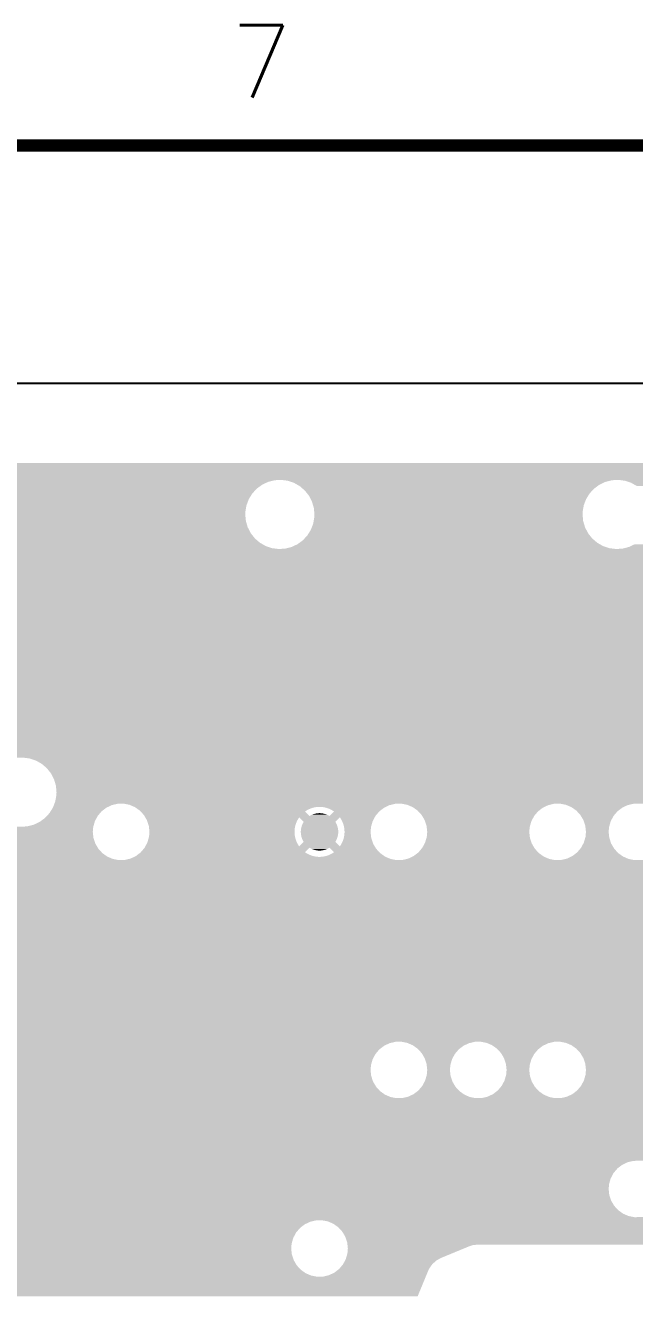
# Model space of a CAD drawing. Extents: x 295 to 953, y 10 to 290.
# Drawn here: x 799 to 824.4, y 237.3 to 290 of the extents above; entities that cross this region are included whole.
import ezdxf
from ezdxf.enums import TextEntityAlignment as Align

# ---------------------------------------------------------------- set-up
doc = ezdxf.new("R2010")
doc.units = 0
doc.header["$LTSCALE"] = 5
doc.header["$MEASUREMENT"] = 0
doc.layers.get('0').update_dxf_attribs({"linetype": 'CONTINUOUS', "lineweight": 25})
for name, color, linetype in [('PWR1', 7, 'CONTINUOUS'), ('문자', 4, 'CONTINUOUS'), ('테두리', 3, 'CONTINUOUS')]:
    doc.layers.add(name, color=color, linetype=linetype)
doc.styles.get("Standard").update_dxf_attribs({"font": 'simplex.shx'})

# ---------------------------------------------------------------- blocks, each defined once
blk = doc.blocks.new('C')
at = {"layer": '테두리', "const_width": 0.5}
blk.add_lwpolyline([(15, 285), (15, 15), (405, 15), (405, 285), (15, 285)], dxfattribs=at)
at = {"layer": '문자'}
blk.add_text('7', height=3, dxfattribs=at).set_placement((331.875, 288.5), align=Align.MIDDLE)

msp = doc.modelspace()

# ---------------------------------------------------------------- linework, layer by layer
at = {"layer": 'PWR1'}
msp.add_line((843.878, 275.097), (529.277, 275.097), dxfattribs=at)
for points in [[(744.984, 271.794), (744.984, 271.795), (840.061, 271.794), (840.06, 271.795)], [(745.216, 271.664), (744.984, 271.794), (839.457, 271.664), (840.06, 271.794)], [(744.984, 271.794), (744.984, 271.794), (840.06, 271.794), (840.061, 271.794)], [(745.237, 271.652), (745.216, 271.664), (839.419, 271.652), (839.457, 271.664)], [(745.434, 271.482), (745.237, 271.652), (838.868, 271.482), (839.419, 271.652)], [(745.446, 271.472), (745.434, 271.482), (838.843, 271.472), (838.868, 271.482)], [(745.617, 271.257), (745.446, 271.472), (838.309, 271.257), (838.843, 271.472)], [(745.62, 271.251), (745.617, 271.257), (838.296, 271.251), (838.309, 271.257)], [(745.705, 271.087), (745.62, 271.251), (837.972, 271.087), (838.296, 271.251)], [(795.763, 271.071), (795.644, 271.087), (809.403, 271.071), (809.678, 271.087)], [(795.917, 271.05), (795.763, 271.071), (809.322, 271.05), (809.403, 271.071)], [(796.058, 271.003), (795.917, 271.05), (809.136, 271.003), (809.322, 271.05)], [(796.178, 270.962), (796.058, 271.003), (809.05, 270.962), (809.136, 271.003)], [(796.314, 270.885), (796.178, 270.962), (808.887, 270.885), (809.05, 270.962)], [(796.418, 270.826), (796.314, 270.885), (808.806, 270.826), (808.887, 270.885)], [(809.797, 271.071), (809.678, 271.087), (823.436, 271.071), (823.711, 271.087)], [(809.951, 271.05), (809.797, 271.071), (823.355, 271.05), (823.436, 271.071)], [(810.091, 271.003), (809.951, 271.05), (823.169, 271.003), (823.355, 271.05)], [(810.212, 270.962), (810.091, 271.003), (823.083, 270.962), (823.169, 271.003)], [(810.347, 270.885), (810.212, 270.962), (822.92, 270.885), (823.083, 270.962)], [(810.451, 270.826), (810.347, 270.885), (822.84, 270.826), (822.92, 270.885)], [(823.984, 271.05), (823.711, 271.087), (837.9, 271.05), (837.972, 271.087)], [(824.215, 270.972), (823.984, 271.05), (837.746, 270.972), (837.9, 271.05)], [(824.245, 270.962), (824.215, 270.972), (837.73, 270.962), (837.746, 270.972)], [(824.485, 270.826), (824.245, 270.962), (837.51, 270.826), (837.73, 270.962)], [(796.539, 270.722), (796.418, 270.826), (808.664, 270.722), (808.806, 270.826)], [(796.627, 270.647), (796.539, 270.722), (808.595, 270.647), (808.664, 270.722)], [(796.728, 270.52), (796.627, 270.647), (808.477, 270.52), (808.595, 270.647)], [(796.798, 270.431), (796.728, 270.52), (808.422, 270.431), (808.477, 270.52)], [(796.874, 270.286), (796.798, 270.431), (808.332, 270.286), (808.422, 270.431)], [(810.572, 270.722), (810.451, 270.826), (822.698, 270.722), (822.84, 270.826)], [(810.66, 270.647), (810.572, 270.722), (822.628, 270.647), (822.698, 270.722)], [(810.761, 270.52), (810.66, 270.647), (822.511, 270.52), (822.628, 270.647)], [(810.832, 270.431), (810.761, 270.52), (822.456, 270.431), (822.511, 270.52)], [(810.907, 270.286), (810.832, 270.431), (822.366, 270.286), (822.456, 270.431)], [(796.925, 270.187), (796.874, 270.286), (808.295, 270.187), (808.332, 270.286)], [(796.972, 270.028), (796.925, 270.187), (808.235, 270.028), (808.295, 270.187)], [(797.003, 269.923), (796.972, 270.028), (808.216, 269.923), (808.235, 270.028)], [(797.019, 269.757), (797.003, 269.923), (808.188, 269.757), (808.216, 269.923)], [(810.958, 270.187), (810.907, 270.286), (822.328, 270.187), (822.366, 270.286)], [(811.005, 270.028), (810.958, 270.187), (822.268, 270.028), (822.328, 270.187)], [(811.037, 269.923), (811.005, 270.028), (822.25, 269.923), (822.268, 270.028)], [(811.053, 269.757), (811.037, 269.923), (822.221, 269.757), (822.25, 269.923)], [(796.918, 269.11), (796.978, 269.268), (808.288, 269.11), (808.241, 269.268)], [(796.978, 269.268), (796.997, 269.374), (808.241, 269.268), (808.21, 269.374)], [(796.997, 269.374), (797.025, 269.54), (808.21, 269.374), (808.194, 269.54)], [(797.029, 269.648), (797.019, 269.757), (808.184, 269.648), (808.188, 269.757)], [(797.025, 269.54), (797.029, 269.648), (808.194, 269.54), (808.184, 269.648)], [(810.952, 269.11), (811.012, 269.268), (822.322, 269.11), (822.275, 269.268)], [(811.012, 269.268), (811.03, 269.374), (822.275, 269.268), (822.243, 269.374)], [(811.03, 269.374), (811.059, 269.54), (822.243, 269.374), (822.228, 269.54)], [(811.063, 269.648), (811.053, 269.757), (822.217, 269.648), (822.221, 269.757)], [(811.059, 269.54), (811.063, 269.648), (822.228, 269.54), (822.217, 269.648)], [(796.618, 268.65), (796.736, 268.777), (808.586, 268.65), (808.485, 268.777)], [(796.736, 268.777), (796.791, 268.865), (808.485, 268.777), (808.415, 268.865)], [(796.791, 268.865), (796.881, 269.011), (808.415, 268.865), (808.34, 269.011)], [(796.881, 269.011), (796.918, 269.11), (808.34, 269.011), (808.288, 269.11)], [(810.652, 268.65), (810.769, 268.777), (822.62, 268.65), (822.519, 268.777)], [(810.769, 268.777), (810.824, 268.865), (822.519, 268.777), (822.449, 268.865)], [(810.824, 268.865), (810.914, 269.011), (822.449, 268.865), (822.373, 269.011)], [(810.914, 269.011), (810.952, 269.11), (822.373, 269.011), (822.322, 269.11)], [(638.385, 268.185), (638.394, 268.21), (834.984, 268.185), (834.998, 268.21)], [(795.536, 268.21), (795.811, 268.226), (809.569, 268.21), (809.45, 268.226)], [(795.811, 268.226), (795.892, 268.246), (809.45, 268.226), (809.296, 268.246)], [(795.892, 268.246), (796.077, 268.294), (809.296, 268.246), (809.155, 268.294)], [(796.077, 268.294), (796.163, 268.334), (809.155, 268.294), (809.035, 268.334)], [(796.163, 268.334), (796.327, 268.411), (809.035, 268.334), (808.899, 268.411)], [(796.327, 268.411), (796.407, 268.47), (808.899, 268.411), (808.795, 268.47)], [(796.407, 268.47), (796.549, 268.574), (808.795, 268.47), (808.674, 268.574)], [(796.549, 268.574), (796.618, 268.65), (808.674, 268.574), (808.586, 268.65)], [(809.569, 268.21), (809.844, 268.226), (823.603, 268.21), (823.483, 268.226)], [(809.844, 268.226), (809.925, 268.246), (823.483, 268.226), (823.33, 268.246)], [(809.925, 268.246), (810.111, 268.294), (823.33, 268.246), (823.189, 268.294)], [(810.111, 268.294), (810.197, 268.334), (823.189, 268.294), (823.068, 268.334)], [(810.197, 268.334), (810.36, 268.411), (823.068, 268.334), (822.933, 268.411)], [(810.36, 268.411), (810.44, 268.47), (822.933, 268.411), (822.829, 268.47)], [(810.44, 268.47), (810.582, 268.574), (822.829, 268.47), (822.708, 268.574)], [(810.582, 268.574), (810.652, 268.65), (822.708, 268.574), (822.62, 268.65)], [(823.603, 268.21), (823.878, 268.226), (834.998, 268.21), (835.006, 268.226)], [(823.878, 268.226), (824.144, 268.294), (835.006, 268.226), (835.044, 268.294)], [(824.144, 268.294), (824.394, 268.411), (835.044, 268.294), (835.108, 268.411)], [(637.831, 267.586), (638.053, 267.749), (834.687, 267.586), (834.759, 267.749)], [(638.053, 267.749), (638.179, 267.885), (834.759, 267.749), (834.82, 267.885)], [(638.179, 267.885), (638.24, 267.951), (834.82, 267.885), (834.856, 267.951)], [(638.24, 267.951), (638.385, 268.185), (834.856, 267.951), (834.984, 268.185)], [(598.295, 267.321), (598.295, 267.384), (834.57, 267.321), (834.598, 267.384)], [(598.295, 266.738), (598.295, 267.321), (834.37, 266.738), (834.57, 267.321)], [(637.04, 267.384), (637.315, 267.4), (834.598, 267.384), (834.605, 267.4)], [(637.315, 267.4), (637.581, 267.468), (834.605, 267.4), (834.635, 267.468)], [(637.581, 267.468), (637.831, 267.586), (834.635, 267.468), (834.687, 267.586)], [(598.295, 266.695), (598.295, 266.738), (834.36, 266.695), (834.37, 266.738)], [(757.965, 266.647), (757.721, 266.695), (834.348, 266.647), (834.36, 266.695)], [(758.194, 266.549), (757.965, 266.647), (834.323, 266.549), (834.348, 266.647)], [(758.397, 266.404), (758.194, 266.549), (834.287, 266.404), (834.323, 266.549)], [(758.566, 266.22), (758.397, 266.404), (834.241, 266.22), (834.287, 266.404)], [(758.613, 266.14), (758.566, 266.22), (834.221, 266.14), (834.241, 266.22)], [(758.691, 266.005), (758.613, 266.14), (834.199, 266.005), (834.221, 266.14)], [(758.769, 265.769), (758.691, 266.005), (834.161, 265.769), (834.199, 266.005)], [(758.795, 265.531), (758.769, 265.769), (834.123, 265.531), (834.161, 265.769)], [(758.622, 264.916), (758.708, 265.075), (834.078, 264.916), (834.09, 265.075)], [(758.708, 265.075), (758.777, 265.314), (834.09, 265.075), (834.107, 265.314)], [(758.777, 265.314), (758.796, 265.521), (834.107, 265.314), (834.122, 265.521)], [(758.796, 265.521), (758.795, 265.531), (834.122, 265.521), (834.123, 265.531)], [(758.005, 264.408), (758.23, 264.514), (834.087, 264.408), (834.082, 264.514)], [(758.23, 264.514), (758.428, 264.666), (834.082, 264.514), (834.076, 264.666)], [(758.428, 264.666), (758.453, 264.695), (834.076, 264.666), (834.075, 264.695)], [(758.453, 264.695), (758.59, 264.855), (834.075, 264.695), (834.077, 264.855)], [(758.59, 264.855), (758.622, 264.916), (834.077, 264.855), (834.078, 264.916)], [(598.295, 264.079), (598.295, 264.347), (834.101, 264.079), (834.09, 264.347)], [(598.295, 263.468), (598.295, 264.079), (834.18, 263.468), (834.101, 264.079)], [(757.513, 264.347), (757.762, 264.351), (834.09, 264.347), (834.089, 264.351)], [(757.762, 264.351), (758.005, 264.408), (834.089, 264.351), (834.087, 264.408)], [(598.295, 263.393), (598.295, 263.468), (834.196, 263.393), (834.18, 263.468)], [(691.925, 263.345), (691.681, 263.393), (834.207, 263.345), (834.196, 263.393)], [(692.154, 263.247), (691.925, 263.345), (834.228, 263.247), (834.207, 263.345)], [(692.357, 263.102), (692.154, 263.247), (834.259, 263.102), (834.228, 263.247)], [(692.526, 262.918), (692.357, 263.102), (834.299, 262.918), (834.259, 263.102)], [(692.557, 262.865), (692.526, 262.918), (834.311, 262.865), (834.299, 262.918)], [(692.651, 262.703), (692.557, 262.865), (834.361, 262.703), (834.311, 262.865)], [(692.696, 262.568), (692.651, 262.703), (834.403, 262.568), (834.361, 262.703)], [(794.287, 262.519), (794.043, 262.568), (834.418, 262.519), (834.403, 262.568)], [(794.516, 262.421), (794.287, 262.519), (834.448, 262.421), (834.418, 262.519)], [(794.719, 262.277), (794.516, 262.421), (834.493, 262.277), (834.448, 262.421)], [(794.72, 262.276), (794.719, 262.277), (834.493, 262.276), (834.493, 262.277)], [(794.888, 262.093), (794.72, 262.276), (834.567, 262.093), (834.493, 262.276)], [(795.013, 261.878), (794.888, 262.093), (834.655, 261.878), (834.567, 262.093)], [(795.07, 261.704), (795.013, 261.878), (834.725, 261.704), (834.655, 261.878)], [(795.091, 261.641), (795.07, 261.704), (834.757, 261.641), (834.725, 261.704)], [(795.118, 261.393), (795.091, 261.641), (834.884, 261.393), (834.757, 261.641)], [(795.099, 261.186), (795.118, 261.393), (834.989, 261.186), (834.884, 261.393)], [(794.912, 260.728), (795.03, 260.947), (835.271, 260.728), (835.134, 260.947)], [(795.03, 260.947), (795.09, 261.155), (835.134, 260.947), (835.005, 261.155)], [(795.09, 261.155), (795.099, 261.186), (835.005, 261.155), (834.989, 261.186)], [(794.327, 260.28), (794.552, 260.387), (835.594, 260.28), (835.514, 260.387)], [(794.552, 260.387), (794.75, 260.538), (835.514, 260.387), (835.401, 260.538)], [(794.75, 260.538), (794.83, 260.631), (835.401, 260.538), (835.331, 260.631)], [(794.83, 260.631), (794.912, 260.728), (835.331, 260.631), (835.271, 260.728)], [(745.987, 260.138), (745.843, 260.219), (835.7, 260.138), (835.639, 260.219)], [(746.062, 260.095), (745.987, 260.138), (835.739, 260.095), (835.7, 260.138)], [(746.271, 259.915), (746.062, 260.095), (835.898, 259.915), (835.739, 260.095)], [(746.443, 259.7), (746.271, 259.915), (836.091, 259.7), (835.898, 259.915)], [(793.835, 260.219), (794.084, 260.223), (835.639, 260.219), (835.636, 260.223)], [(794.084, 260.223), (794.327, 260.28), (835.636, 260.223), (835.594, 260.28)], [(746.454, 259.677), (746.443, 259.7), (836.111, 259.677), (836.091, 259.7)], [(746.531, 259.53), (746.454, 259.677), (836.267, 259.53), (836.111, 259.677)], [(799.219, 259.493), (798.946, 259.53), (836.305, 259.493), (836.267, 259.53)], [(799.48, 259.405), (799.219, 259.493), (836.399, 259.405), (836.305, 259.493)], [(799.72, 259.269), (799.48, 259.405), (836.543, 259.269), (836.399, 259.405)], [(799.738, 259.254), (799.72, 259.269), (836.559, 259.254), (836.543, 259.269)], [(799.929, 259.09), (799.738, 259.254), (836.765, 259.09), (836.559, 259.254)], [(800.1, 258.874), (799.929, 259.09), (837.037, 258.874), (836.765, 259.09)], [(800.102, 258.87), (800.1, 258.874), (837.042, 258.87), (837.037, 258.874)], [(800.227, 258.63), (800.102, 258.87), (837.404, 258.63), (837.042, 258.87)], [(800.257, 258.529), (800.227, 258.63), (837.556, 258.529), (837.404, 258.63)], [(800.305, 258.366), (800.257, 258.529), (837.855, 258.366), (837.556, 258.529)], [(800.318, 258.233), (800.305, 258.366), (838.097, 258.233), (837.855, 258.366)], [(800.331, 258.091), (800.318, 258.233), (838.42, 258.091), (838.097, 258.233)], [(800.252, 257.638), (800.28, 257.711), (839.844, 257.638), (839.546, 257.711)], [(800.28, 257.711), (800.293, 257.786), (839.546, 257.711), (839.245, 257.786)], [(800.293, 257.786), (800.327, 257.983), (839.245, 257.786), (838.668, 257.983)], [(800.327, 257.985), (800.331, 258.091), (838.661, 257.985), (838.42, 258.091)], [(800.327, 257.983), (800.327, 257.985), (838.668, 257.983), (838.661, 257.985)], [(799.932, 257.106), (800.038, 257.22), (802.046, 257.106), (802.143, 257.22)], [(800.038, 257.22), (800.085, 257.296), (802.143, 257.22), (802.208, 257.296)], [(800.085, 257.296), (800.178, 257.447), (802.208, 257.296), (802.406, 257.447)], [(800.178, 257.447), (800.183, 257.454), (802.406, 257.447), (802.421, 257.454)], [(800.183, 257.454), (800.22, 257.553), (802.421, 257.454), (802.631, 257.553)], [(800.22, 257.553), (800.242, 257.61), (802.631, 257.553), (802.874, 257.61)], [(800.242, 257.61), (800.244, 257.615), (802.874, 257.61), (803.123, 257.615)], [(800.244, 257.615), (800.252, 257.638), (839.989, 257.615), (839.844, 257.638)], [(803.146, 257.61), (803.123, 257.615), (814.431, 257.61), (814.68, 257.615)], [(803.368, 257.566), (803.146, 257.61), (814.244, 257.566), (814.431, 257.61)], [(803.398, 257.553), (803.368, 257.566), (814.188, 257.553), (814.244, 257.566)], [(803.568, 257.48), (803.398, 257.553), (814.033, 257.48), (814.188, 257.553)], [(803.578, 257.476), (803.568, 257.48), (811.178, 257.476), (811.252, 257.48)], [(803.597, 257.468), (803.578, 257.476), (811.117, 257.468), (811.178, 257.476)], [(803.599, 257.466), (803.597, 257.468), (811.104, 257.466), (811.117, 257.468)], [(803.62, 257.452), (803.599, 257.466), (811.031, 257.452), (811.104, 257.466)], [(803.648, 257.432), (803.62, 257.452), (810.96, 257.432), (811.031, 257.452)], [(803.683, 257.407), (803.648, 257.432), (810.89, 257.407), (810.96, 257.432)], [(803.725, 257.377), (803.683, 257.407), (810.822, 257.377), (810.89, 257.407)], [(803.773, 257.343), (803.725, 257.377), (810.757, 257.343), (810.822, 257.377)], [(803.8, 257.324), (803.773, 257.343), (810.727, 257.324), (810.757, 257.343)], [(803.818, 257.303), (803.8, 257.324), (810.694, 257.303), (810.727, 257.324)], [(803.833, 257.287), (803.818, 257.303), (810.67, 257.287), (810.694, 257.303)], [(803.968, 257.14), (803.833, 257.287), (810.817, 257.14), (810.67, 257.287)], [(803.992, 257.099), (803.968, 257.14), (810.858, 257.099), (810.817, 257.14)], [(810.915, 257.131), (810.953, 257.15), (811.635, 257.131), (811.594, 257.15)], [(810.953, 257.15), (810.973, 257.159), (811.594, 257.15), (811.577, 257.159)], [(810.973, 257.159), (811.013, 257.174), (811.577, 257.159), (811.534, 257.174)], [(811.013, 257.174), (811.034, 257.181), (811.534, 257.174), (811.517, 257.181)], [(811.034, 257.181), (811.074, 257.193), (811.517, 257.181), (811.473, 257.193)], [(811.074, 257.193), (811.096, 257.198), (811.473, 257.193), (811.455, 257.198)], [(811.096, 257.198), (811.136, 257.207), (811.455, 257.198), (811.409, 257.207)], [(811.136, 257.207), (811.161, 257.211), (811.409, 257.207), (811.392, 257.211)], [(811.161, 257.211), (811.2, 257.216), (811.392, 257.211), (811.343, 257.216)], [(811.2, 257.216), (811.231, 257.218), (811.343, 257.216), (811.328, 257.218)], [(811.231, 257.218), (811.264, 257.22), (811.328, 257.218), (811.264, 257.22)], [(811.326, 257.479), (811.252, 257.48), (814.031, 257.479), (814.033, 257.48)], [(811.399, 257.473), (811.326, 257.479), (814.018, 257.473), (814.031, 257.479)], [(811.473, 257.461), (811.399, 257.473), (813.993, 257.461), (814.018, 257.473)], [(811.535, 257.447), (811.473, 257.461), (813.963, 257.447), (813.993, 257.461)], [(811.545, 257.445), (811.535, 257.447), (813.96, 257.445), (813.963, 257.447)], [(811.616, 257.423), (811.545, 257.445), (813.931, 257.423), (813.96, 257.445)], [(811.685, 257.396), (811.616, 257.423), (813.896, 257.396), (813.931, 257.423)], [(811.752, 257.364), (811.685, 257.396), (813.855, 257.364), (813.896, 257.396)], [(811.697, 257.106), (811.878, 257.287), (813.603, 257.106), (813.758, 257.287)], [(811.816, 257.328), (811.752, 257.364), (813.807, 257.328), (813.855, 257.364)], [(811.865, 257.296), (811.816, 257.328), (813.765, 257.296), (813.807, 257.328)], [(811.878, 257.287), (811.865, 257.296), (813.758, 257.287), (813.765, 257.296)], [(814.703, 257.61), (814.68, 257.615), (821.035, 257.61), (821.284, 257.615)], [(814.925, 257.566), (814.703, 257.61), (820.848, 257.566), (821.035, 257.61)], [(814.955, 257.553), (814.925, 257.566), (820.792, 257.553), (820.848, 257.566)], [(815.154, 257.468), (814.955, 257.553), (820.612, 257.468), (820.792, 257.553)], [(815.183, 257.447), (815.154, 257.468), (820.567, 257.447), (820.612, 257.468)], [(815.357, 257.324), (815.183, 257.447), (820.406, 257.324), (820.567, 257.447)], [(815.383, 257.296), (815.357, 257.324), (820.369, 257.296), (820.406, 257.324)], [(815.525, 257.14), (815.383, 257.296), (820.236, 257.14), (820.369, 257.296)], [(815.545, 257.106), (815.525, 257.14), (820.207, 257.106), (820.236, 257.14)], [(821.307, 257.61), (821.284, 257.615), (824.337, 257.61), (824.586, 257.615)], [(821.529, 257.566), (821.307, 257.61), (824.15, 257.566), (824.337, 257.61)], [(821.559, 257.553), (821.529, 257.566), (824.094, 257.553), (824.15, 257.566)], [(821.758, 257.468), (821.559, 257.553), (823.914, 257.468), (824.094, 257.553)], [(821.787, 257.447), (821.758, 257.468), (823.869, 257.447), (823.914, 257.468)], [(821.961, 257.324), (821.787, 257.447), (823.708, 257.324), (823.869, 257.447)], [(821.987, 257.296), (821.961, 257.324), (823.671, 257.296), (823.708, 257.324)], [(822.129, 257.14), (821.987, 257.296), (823.538, 257.14), (823.671, 257.296)], [(822.149, 257.106), (822.129, 257.14), (823.509, 257.106), (823.538, 257.14)], [(790.968, 256.647), (790.968, 256.653), (801.859, 256.647), (801.86, 256.653)], [(790.99, 256.44), (790.968, 256.647), (801.84, 256.44), (801.859, 256.647)], [(798.838, 256.653), (799.113, 256.669), (801.86, 256.653), (801.865, 256.669)], [(799.113, 256.669), (799.379, 256.737), (801.865, 256.669), (801.885, 256.737)], [(799.379, 256.737), (799.629, 256.854), (801.885, 256.737), (801.919, 256.854)], [(799.629, 256.854), (799.672, 256.886), (801.919, 256.854), (801.928, 256.886)], [(799.672, 256.886), (799.851, 257.017), (801.928, 256.886), (801.999, 257.017)], [(799.851, 257.017), (799.932, 257.106), (801.999, 257.017), (802.046, 257.106)], [(804.024, 257.044), (803.992, 257.099), (813.57, 257.044), (813.6, 257.099)], [(804.06, 256.982), (804.024, 257.044), (810.387, 256.982), (810.427, 257.044)], [(804.094, 256.925), (804.06, 256.982), (810.354, 256.925), (810.387, 256.982)], [(804.096, 256.918), (804.094, 256.925), (810.35, 256.918), (810.354, 256.925)], [(804.118, 256.851), (804.096, 256.918), (810.319, 256.851), (810.35, 256.918)], [(804.141, 256.782), (804.118, 256.851), (810.292, 256.782), (810.319, 256.851)], [(804.164, 256.711), (804.141, 256.782), (810.27, 256.711), (810.292, 256.782)], [(804.172, 256.688), (804.164, 256.711), (810.265, 256.688), (810.27, 256.711)], [(804.177, 256.639), (804.172, 256.688), (810.253, 256.639), (810.265, 256.688)], [(804.185, 256.566), (804.177, 256.639), (810.242, 256.566), (810.253, 256.639)], [(810.615, 256.856), (810.427, 257.044), (811.933, 256.856), (812.121, 257.044)], [(810.506, 256.568), (810.516, 256.621), (812.043, 256.568), (812.032, 256.621)], [(810.516, 256.621), (810.519, 256.631), (812.032, 256.621), (812.03, 256.631)], [(810.519, 256.631), (810.534, 256.683), (812.03, 256.631), (812.015, 256.683)], [(810.534, 256.683), (810.537, 256.692), (812.015, 256.683), (812.012, 256.692)], [(810.537, 256.692), (810.556, 256.743), (812.012, 256.692), (811.992, 256.743)], [(810.556, 256.743), (810.561, 256.752), (811.992, 256.743), (811.988, 256.752)], [(810.561, 256.752), (810.583, 256.801), (811.988, 256.752), (811.965, 256.801)], [(810.583, 256.801), (810.589, 256.81), (811.965, 256.801), (811.96, 256.81)], [(810.589, 256.81), (810.615, 256.856), (811.96, 256.81), (811.933, 256.856)], [(810.858, 257.099), (810.896, 257.121), (811.69, 257.099), (811.652, 257.121)], [(810.896, 257.121), (810.915, 257.131), (811.652, 257.121), (811.635, 257.131)], [(811.69, 257.099), (811.697, 257.106), (813.6, 257.099), (813.603, 257.106)], [(812.15, 257.002), (812.121, 257.044), (813.547, 257.002), (813.57, 257.044)], [(812.188, 256.938), (812.15, 257.002), (813.513, 256.938), (813.547, 257.002)], [(812.213, 256.886), (812.188, 256.938), (813.485, 256.886), (813.513, 256.938)], [(812.221, 256.872), (812.213, 256.886), (813.481, 256.872), (813.485, 256.886)], [(812.249, 256.803), (812.221, 256.872), (813.461, 256.803), (813.481, 256.872)], [(812.272, 256.733), (812.249, 256.803), (813.441, 256.733), (813.461, 256.803)], [(812.291, 256.661), (812.272, 256.733), (813.42, 256.661), (813.441, 256.733)], [(812.293, 256.647), (812.291, 256.661), (813.416, 256.647), (813.42, 256.661)], [(812.304, 256.588), (812.293, 256.647), (813.411, 256.588), (813.416, 256.647)], [(815.651, 256.925), (815.545, 257.106), (820.11, 256.925), (820.207, 257.106)], [(815.664, 256.886), (815.651, 256.925), (820.089, 256.886), (820.11, 256.925)], [(815.729, 256.688), (815.664, 256.886), (820.032, 256.688), (820.089, 256.886)], [(815.733, 256.647), (815.729, 256.688), (820.02, 256.647), (820.032, 256.688)], [(815.755, 256.44), (815.733, 256.647), (820.001, 256.44), (820.02, 256.647)], [(822.255, 256.925), (822.149, 257.106), (823.412, 256.925), (823.509, 257.106)], [(822.268, 256.886), (822.255, 256.925), (823.391, 256.886), (823.412, 256.925)], [(822.333, 256.688), (822.268, 256.886), (823.334, 256.688), (823.391, 256.886)], [(822.337, 256.647), (822.333, 256.688), (823.322, 256.647), (823.334, 256.688)], [(822.359, 256.44), (822.337, 256.647), (823.303, 256.44), (823.322, 256.647)], [(790.902, 255.994), (790.96, 256.193), (801.932, 255.994), (801.867, 256.193)], [(790.96, 256.193), (790.972, 256.233), (801.867, 256.193), (801.862, 256.233)], [(790.972, 256.233), (790.99, 256.44), (801.862, 256.233), (801.84, 256.44)], [(804.128, 256.056), (804.149, 256.126), (810.308, 256.056), (810.283, 256.126)], [(804.149, 256.126), (804.169, 256.197), (810.283, 256.126), (810.263, 256.197)], [(804.169, 256.197), (804.18, 256.233), (810.263, 256.197), (810.256, 256.233)], [(804.18, 256.233), (804.183, 256.27), (810.256, 256.233), (810.248, 256.27)], [(804.183, 256.27), (804.19, 256.344), (810.248, 256.27), (810.239, 256.344)], [(804.193, 256.492), (804.185, 256.566), (810.235, 256.492), (810.242, 256.566)], [(804.19, 256.344), (804.196, 256.418), (810.239, 256.344), (810.234, 256.418)], [(804.198, 256.44), (804.193, 256.492), (810.235, 256.44), (810.235, 256.492)], [(804.196, 256.418), (804.198, 256.44), (810.234, 256.418), (810.235, 256.44)], [(810.495, 256.44), (810.497, 256.494), (812.054, 256.44), (812.051, 256.494)], [(810.497, 256.386), (810.495, 256.44), (812.052, 256.386), (812.054, 256.44)], [(810.497, 256.494), (810.498, 256.504), (812.051, 256.494), (812.051, 256.504)], [(810.498, 256.376), (810.497, 256.386), (812.051, 256.376), (812.052, 256.386)], [(810.498, 256.504), (810.504, 256.558), (812.051, 256.504), (812.044, 256.558)], [(810.504, 256.323), (810.498, 256.376), (812.045, 256.323), (812.051, 256.376)], [(810.504, 256.558), (810.506, 256.568), (812.044, 256.558), (812.043, 256.568)], [(810.506, 256.313), (810.504, 256.323), (812.043, 256.313), (812.045, 256.323)], [(810.517, 256.26), (810.506, 256.313), (812.032, 256.26), (812.043, 256.313)], [(810.519, 256.25), (810.517, 256.26), (812.03, 256.25), (812.032, 256.26)], [(810.534, 256.198), (810.519, 256.25), (812.015, 256.198), (812.03, 256.25)], [(810.537, 256.188), (810.534, 256.198), (812.011, 256.188), (812.015, 256.198)], [(810.556, 256.138), (810.537, 256.188), (811.992, 256.138), (812.011, 256.188)], [(810.56, 256.128), (810.556, 256.138), (811.988, 256.128), (811.992, 256.138)], [(810.584, 256.08), (810.56, 256.128), (811.965, 256.08), (811.988, 256.128)], [(812.23, 256.03), (812.257, 256.099), (813.477, 256.03), (813.455, 256.099)], [(812.257, 256.099), (812.279, 256.17), (813.455, 256.099), (813.431, 256.17)], [(812.279, 256.17), (812.284, 256.193), (813.431, 256.17), (813.424, 256.193)], [(812.284, 256.193), (812.295, 256.242), (813.424, 256.193), (813.419, 256.242)], [(812.295, 256.242), (812.307, 256.315), (813.419, 256.242), (813.411, 256.315)], [(812.312, 256.514), (812.304, 256.588), (813.404, 256.514), (813.411, 256.588)], [(812.307, 256.315), (812.313, 256.389), (813.411, 256.315), (813.403, 256.389)], [(812.314, 256.44), (812.312, 256.514), (813.397, 256.44), (813.404, 256.514)], [(812.313, 256.389), (812.314, 256.44), (813.403, 256.389), (813.397, 256.44)], [(815.667, 255.994), (815.725, 256.193), (820.093, 255.994), (820.028, 256.193)], [(815.725, 256.193), (815.737, 256.233), (820.028, 256.193), (820.023, 256.233)], [(815.737, 256.233), (815.755, 256.44), (820.023, 256.233), (820.001, 256.44)], [(822.271, 255.994), (822.329, 256.193), (823.395, 255.994), (823.33, 256.193)], [(822.329, 256.193), (822.341, 256.233), (823.33, 256.193), (823.325, 256.233)], [(822.341, 256.233), (822.359, 256.44), (823.325, 256.233), (823.303, 256.44)], [(790.425, 255.434), (790.586, 255.557), (802.412, 255.434), (802.239, 255.557)], [(790.586, 255.557), (790.623, 255.585), (802.239, 255.557), (802.213, 255.585)], [(790.623, 255.585), (790.755, 255.741), (802.213, 255.585), (802.071, 255.741)], [(790.755, 255.741), (790.784, 255.775), (802.071, 255.741), (802.051, 255.775)], [(790.784, 255.775), (790.882, 255.956), (802.051, 255.775), (801.945, 255.956)], [(790.882, 255.956), (790.902, 255.994), (801.945, 255.956), (801.932, 255.994)], [(803.788, 255.553), (803.831, 255.585), (810.732, 255.553), (810.683, 255.585)], [(803.831, 255.585), (803.838, 255.593), (810.683, 255.585), (810.67, 255.593)], [(803.838, 255.593), (803.992, 255.775), (810.67, 255.593), (810.852, 255.775)], [(803.992, 255.775), (803.996, 255.781), (810.852, 255.775), (810.858, 255.781)], [(803.996, 255.781), (804.025, 255.836), (813.604, 255.781), (813.572, 255.836)], [(804.025, 255.836), (804.038, 255.86), (810.427, 255.836), (810.411, 255.86)], [(804.038, 255.86), (804.072, 255.923), (810.411, 255.86), (810.372, 255.923)], [(804.072, 255.923), (804.107, 255.988), (810.372, 255.923), (810.337, 255.988)], [(804.107, 255.988), (804.11, 255.994), (810.337, 255.988), (810.335, 255.994)], [(804.11, 255.994), (804.128, 256.056), (810.335, 255.994), (810.308, 256.056)], [(810.427, 255.836), (810.615, 256.024), (812.121, 255.836), (811.933, 256.024)], [(810.588, 256.071), (810.584, 256.08), (811.96, 256.071), (811.965, 256.08)], [(810.615, 256.024), (810.588, 256.071), (811.933, 256.024), (811.96, 256.071)], [(810.897, 255.759), (810.858, 255.781), (811.653, 255.759), (811.69, 255.781)], [(810.914, 255.749), (810.897, 255.759), (811.633, 255.749), (811.653, 255.759)], [(810.954, 255.73), (810.914, 255.749), (811.596, 255.73), (811.633, 255.749)], [(810.972, 255.722), (810.954, 255.73), (811.575, 255.722), (811.596, 255.73)], [(811.014, 255.706), (810.972, 255.722), (811.536, 255.706), (811.575, 255.722)], [(811.032, 255.7), (811.014, 255.706), (811.515, 255.7), (811.536, 255.706)], [(811.076, 255.687), (811.032, 255.7), (811.475, 255.687), (811.515, 255.7)], [(811.094, 255.682), (811.076, 255.687), (811.452, 255.682), (811.475, 255.687)], [(811.139, 255.673), (811.094, 255.682), (811.412, 255.673), (811.452, 255.682)], [(811.157, 255.67), (811.139, 255.673), (811.388, 255.67), (811.412, 255.673)], [(811.205, 255.665), (811.157, 255.67), (811.349, 255.665), (811.388, 255.67)], [(811.22, 255.663), (811.205, 255.665), (811.317, 255.663), (811.349, 255.665)], [(811.285, 255.661), (811.22, 255.663), (811.285, 255.661), (811.317, 255.663)], [(811.731, 255.741), (811.69, 255.781), (813.628, 255.741), (813.604, 255.781)], [(811.878, 255.594), (811.731, 255.741), (813.762, 255.594), (813.628, 255.741)], [(811.792, 255.538), (811.822, 255.557), (813.822, 255.538), (813.796, 255.557)], [(811.822, 255.557), (811.855, 255.577), (813.796, 255.557), (813.777, 255.577)], [(811.855, 255.577), (811.878, 255.594), (813.777, 255.577), (813.762, 255.594)], [(812.121, 255.836), (812.162, 255.898), (813.572, 255.836), (813.535, 255.898)], [(812.162, 255.898), (812.194, 255.956), (813.535, 255.898), (813.502, 255.956)], [(812.194, 255.956), (812.198, 255.963), (813.502, 255.956), (813.499, 255.963)], [(812.198, 255.963), (812.23, 256.03), (813.499, 255.963), (813.477, 256.03)], [(815.19, 255.434), (815.351, 255.557), (820.573, 255.434), (820.4, 255.557)], [(815.351, 255.557), (815.388, 255.585), (820.4, 255.557), (820.374, 255.585)], [(815.388, 255.585), (815.52, 255.741), (820.374, 255.585), (820.232, 255.741)], [(815.52, 255.741), (815.549, 255.775), (820.232, 255.741), (820.212, 255.775)], [(815.549, 255.775), (815.647, 255.956), (820.212, 255.775), (820.106, 255.956)], [(815.647, 255.956), (815.667, 255.994), (820.106, 255.956), (820.093, 255.994)], [(821.794, 255.434), (821.955, 255.557), (823.875, 255.434), (823.702, 255.557)], [(821.955, 255.557), (821.992, 255.585), (823.702, 255.557), (823.676, 255.585)], [(821.992, 255.585), (822.124, 255.741), (823.676, 255.585), (823.534, 255.741)], [(822.124, 255.741), (822.153, 255.775), (823.534, 255.741), (823.514, 255.775)], [(822.153, 255.775), (822.251, 255.956), (823.514, 255.775), (823.408, 255.956)], [(822.251, 255.956), (822.271, 255.994), (823.408, 255.956), (823.395, 255.994)], [(782.529, 254.949), (782.647, 255.169), (848.376, 254.949), (848.376, 255.169)], [(782.647, 255.169), (782.676, 255.266), (848.376, 255.169), (848.376, 255.266)], [(789.707, 255.266), (789.957, 255.27), (802.915, 255.266), (802.893, 255.27)], [(789.957, 255.27), (790.143, 255.314), (802.893, 255.27), (802.671, 255.314)], [(790.143, 255.314), (790.199, 255.327), (802.671, 255.314), (802.641, 255.327)], [(790.199, 255.327), (790.38, 255.413), (802.641, 255.327), (802.442, 255.413)], [(790.38, 255.413), (790.425, 255.434), (802.442, 255.413), (802.412, 255.434)], [(802.915, 255.266), (803.165, 255.27), (814.472, 255.266), (814.45, 255.27)], [(803.165, 255.27), (803.351, 255.314), (814.45, 255.27), (814.228, 255.314)], [(803.351, 255.314), (803.407, 255.327), (814.228, 255.314), (814.198, 255.327)], [(803.407, 255.327), (803.562, 255.4), (814.198, 255.327), (814.027, 255.4)], [(803.562, 255.4), (803.565, 255.401), (811.297, 255.4), (811.223, 255.401)], [(803.565, 255.401), (803.578, 255.408), (811.223, 255.401), (811.149, 255.408)], [(803.578, 255.408), (803.602, 255.419), (811.149, 255.408), (811.076, 255.419)], [(803.602, 255.419), (803.633, 255.434), (811.076, 255.419), (811.014, 255.434)], [(803.633, 255.434), (803.636, 255.436), (811.014, 255.434), (811.004, 255.436)], [(803.636, 255.436), (803.664, 255.458), (811.004, 255.436), (810.933, 255.458)], [(803.664, 255.458), (803.699, 255.485), (810.933, 255.458), (810.864, 255.485)], [(803.699, 255.485), (803.741, 255.516), (810.864, 255.485), (810.797, 255.516)], [(803.741, 255.516), (803.788, 255.553), (810.797, 255.516), (810.732, 255.553)], [(811.297, 255.4), (811.371, 255.405), (814.027, 255.4), (814.017, 255.405)], [(811.371, 255.405), (811.432, 255.413), (814.017, 255.405), (813.999, 255.413)], [(811.432, 255.413), (811.445, 255.414), (813.999, 255.413), (813.997, 255.414)], [(811.445, 255.414), (811.517, 255.429), (813.997, 255.414), (813.976, 255.429)], [(811.517, 255.429), (811.589, 255.449), (813.976, 255.429), (813.948, 255.449)], [(811.589, 255.449), (811.658, 255.474), (813.948, 255.449), (813.913, 255.474)], [(811.658, 255.474), (811.726, 255.504), (813.913, 255.474), (813.871, 255.504)], [(811.726, 255.504), (811.792, 255.538), (813.871, 255.504), (813.822, 255.538)], [(814.472, 255.266), (814.722, 255.27), (821.076, 255.266), (821.054, 255.27)], [(814.722, 255.27), (814.908, 255.314), (821.054, 255.27), (820.832, 255.314)], [(814.908, 255.314), (814.964, 255.327), (820.832, 255.314), (820.802, 255.327)], [(814.964, 255.327), (815.145, 255.413), (820.802, 255.327), (820.603, 255.413)], [(815.145, 255.413), (815.19, 255.434), (820.603, 255.413), (820.573, 255.434)], [(821.076, 255.266), (821.326, 255.27), (824.378, 255.266), (824.356, 255.27)], [(821.326, 255.27), (821.512, 255.314), (824.356, 255.27), (824.134, 255.314)], [(821.512, 255.314), (821.568, 255.327), (824.134, 255.314), (824.104, 255.327)], [(821.568, 255.327), (821.749, 255.413), (824.104, 255.327), (823.905, 255.413)], [(821.749, 255.413), (821.794, 255.434), (823.905, 255.413), (823.875, 255.434)], [(824.378, 255.266), (824.628, 255.27), (848.376, 255.266), (848.376, 255.27)], [(781.702, 254.445), (781.944, 254.502), (848.376, 254.445), (848.376, 254.502)], [(781.944, 254.502), (782.17, 254.608), (848.376, 254.502), (848.376, 254.608)], [(782.17, 254.608), (782.368, 254.76), (848.376, 254.608), (848.376, 254.76)], [(782.368, 254.76), (782.529, 254.949), (848.376, 254.76), (848.376, 254.949)], [(637.922, 254.316), (637.703, 254.441), (848.376, 254.316), (848.376, 254.441)], [(638.101, 254.162), (637.922, 254.316), (848.376, 254.162), (848.376, 254.316)], [(659.688, 254.11), (659.271, 254.162), (848.376, 254.11), (848.376, 254.162)], [(660.095, 254.006), (659.688, 254.11), (848.376, 254.006), (848.376, 254.11)], [(660.485, 253.852), (660.095, 254.006), (848.376, 253.852), (848.376, 254.006)], [(781.452, 254.441), (781.702, 254.445), (848.376, 254.441), (848.376, 254.445)], [(660.854, 253.65), (660.485, 253.852), (848.376, 253.65), (848.376, 253.852)], [(661.194, 253.403), (660.854, 253.65), (848.376, 253.403), (848.376, 253.65)], [(661.5, 253.116), (661.194, 253.403), (848.376, 253.116), (848.376, 253.403)], [(661.768, 252.792), (661.5, 253.116), (848.376, 252.792), (848.376, 253.116)], [(661.993, 252.438), (661.768, 252.792), (848.376, 252.438), (848.376, 252.792)], [(662.172, 252.058), (661.993, 252.438), (848.376, 252.058), (848.376, 252.438)], [(662.302, 251.659), (662.172, 252.058), (848.376, 251.659), (848.376, 252.058)], [(662.375, 251.275), (662.302, 251.659), (848.376, 251.275), (848.376, 251.659)], [(733.179, 251.238), (732.906, 251.275), (848.376, 251.238), (848.376, 251.275)], [(733.44, 251.15), (733.179, 251.238), (848.376, 251.15), (848.376, 251.238)], [(733.68, 251.014), (733.44, 251.15), (848.376, 251.014), (848.376, 251.15)], [(733.889, 250.835), (733.68, 251.014), (848.376, 250.835), (848.376, 251.014)], [(734.06, 250.619), (733.889, 250.835), (848.376, 250.619), (848.376, 250.835)], [(734.187, 250.375), (734.06, 250.619), (848.376, 250.375), (848.376, 250.619)], [(734.265, 250.111), (734.187, 250.375), (848.376, 250.111), (848.376, 250.375)], [(734.291, 249.836), (734.265, 250.111), (848.376, 249.836), (848.376, 250.111)], [(734.287, 249.728), (734.291, 249.836), (848.376, 249.728), (848.376, 249.836)], [(734.143, 249.199), (734.166, 249.259), (844.105, 249.199), (844.161, 249.259)], [(734.166, 249.259), (734.227, 249.422), (844.161, 249.259), (844.383, 249.422)], [(734.227, 249.422), (734.24, 249.456), (844.383, 249.422), (844.456, 249.456)], [(734.24, 249.456), (734.255, 249.54), (844.456, 249.456), (844.632, 249.54)], [(734.255, 249.54), (734.267, 249.608), (844.632, 249.54), (844.899, 249.608)], [(734.267, 249.608), (734.269, 249.624), (844.899, 249.608), (845.174, 249.624)], [(734.269, 249.624), (734.287, 249.728), (848.376, 249.624), (848.376, 249.728)], [(733.589, 248.599), (733.811, 248.762), (843.744, 248.599), (843.806, 248.762)], [(733.811, 248.762), (733.866, 248.823), (843.806, 248.762), (843.829, 248.823)], [(733.866, 248.823), (733.998, 248.965), (843.829, 248.823), (843.917, 248.965)], [(733.998, 248.965), (734.055, 249.057), (843.917, 248.965), (843.974, 249.057)], [(734.055, 249.057), (734.143, 249.199), (843.974, 249.057), (844.105, 249.199)], [(722.441, 248.139), (722.469, 248.185), (843.685, 248.139), (843.68, 248.185)], [(722.469, 248.185), (722.536, 248.294), (843.68, 248.185), (843.684, 248.294)], [(722.536, 248.294), (722.586, 248.373), (843.684, 248.294), (843.698, 248.373)], [(722.586, 248.373), (722.595, 248.398), (843.698, 248.373), (843.702, 248.398)], [(732.798, 248.398), (733.073, 248.414), (843.702, 248.398), (843.705, 248.414)], [(733.073, 248.414), (733.339, 248.482), (843.705, 248.414), (843.717, 248.482)], [(733.339, 248.482), (733.516, 248.565), (843.717, 248.482), (843.731, 248.565)], [(733.516, 248.565), (733.589, 248.599), (843.731, 248.565), (843.744, 248.599)], [(721.893, 247.709), (722.032, 247.774), (843.766, 247.709), (843.747, 247.774)], [(722.032, 247.774), (722.218, 247.911), (843.747, 247.774), (843.706, 247.911)], [(722.218, 247.911), (722.254, 247.937), (843.706, 247.911), (843.704, 247.937)], [(722.254, 247.937), (722.441, 248.139), (843.704, 247.937), (843.685, 248.139)], [(772.602, 247.704), (772.58, 247.709), (814.431, 247.704), (814.68, 247.709)], [(772.824, 247.66), (772.602, 247.704), (814.244, 247.66), (814.431, 247.704)], [(772.854, 247.647), (772.824, 247.66), (814.188, 247.647), (814.244, 247.66)], [(814.703, 247.704), (814.68, 247.709), (817.733, 247.704), (817.982, 247.709)], [(814.925, 247.66), (814.703, 247.704), (817.546, 247.66), (817.733, 247.704)], [(814.955, 247.647), (814.925, 247.66), (817.49, 247.647), (817.546, 247.66)], [(818.005, 247.704), (817.982, 247.709), (821.035, 247.704), (821.284, 247.709)], [(818.227, 247.66), (818.005, 247.704), (820.848, 247.66), (821.035, 247.704)], [(818.257, 247.647), (818.227, 247.66), (820.792, 247.647), (820.848, 247.66)], [(821.307, 247.704), (821.284, 247.709), (830.115, 247.704), (830.365, 247.709)], [(821.529, 247.66), (821.307, 247.704), (829.929, 247.66), (830.115, 247.704)], [(821.559, 247.647), (821.529, 247.66), (829.873, 247.647), (829.929, 247.66)], [(773.053, 247.562), (772.854, 247.647), (814.008, 247.562), (814.188, 247.647)], [(773.083, 247.541), (773.053, 247.562), (813.963, 247.541), (814.008, 247.562)], [(773.256, 247.418), (773.083, 247.541), (813.802, 247.418), (813.963, 247.541)], [(773.282, 247.39), (773.256, 247.418), (813.765, 247.39), (813.802, 247.418)], [(773.425, 247.234), (773.282, 247.39), (813.632, 247.234), (813.765, 247.39)], [(773.444, 247.2), (773.425, 247.234), (813.603, 247.2), (813.632, 247.234)], [(773.55, 247.019), (773.444, 247.2), (813.506, 247.019), (813.603, 247.2)], [(815.154, 247.562), (814.955, 247.647), (817.31, 247.562), (817.49, 247.647)], [(815.183, 247.541), (815.154, 247.562), (817.265, 247.541), (817.31, 247.562)], [(815.357, 247.418), (815.183, 247.541), (817.104, 247.418), (817.265, 247.541)], [(815.383, 247.39), (815.357, 247.418), (817.067, 247.39), (817.104, 247.418)], [(815.525, 247.234), (815.383, 247.39), (816.934, 247.234), (817.067, 247.39)], [(815.545, 247.2), (815.525, 247.234), (816.905, 247.2), (816.934, 247.234)], [(815.651, 247.019), (815.545, 247.2), (816.808, 247.019), (816.905, 247.2)], [(818.456, 247.562), (818.257, 247.647), (820.612, 247.562), (820.792, 247.647)], [(818.485, 247.541), (818.456, 247.562), (820.567, 247.541), (820.612, 247.562)], [(818.659, 247.418), (818.485, 247.541), (820.406, 247.418), (820.567, 247.541)], [(818.685, 247.39), (818.659, 247.418), (820.369, 247.39), (820.406, 247.418)], [(818.827, 247.234), (818.685, 247.39), (820.236, 247.234), (820.369, 247.39)], [(818.847, 247.2), (818.827, 247.234), (820.207, 247.2), (820.236, 247.234)], [(818.953, 247.019), (818.847, 247.2), (820.11, 247.019), (820.207, 247.2)], [(821.758, 247.562), (821.559, 247.647), (829.692, 247.562), (829.873, 247.647)], [(821.787, 247.541), (821.758, 247.562), (829.647, 247.541), (829.692, 247.562)], [(821.961, 247.418), (821.787, 247.541), (829.486, 247.418), (829.647, 247.541)], [(821.987, 247.39), (821.961, 247.418), (829.45, 247.39), (829.486, 247.418)], [(822.129, 247.234), (821.987, 247.39), (829.317, 247.234), (829.45, 247.39)], [(822.149, 247.2), (822.129, 247.234), (829.288, 247.2), (829.317, 247.234)], [(822.255, 247.019), (822.149, 247.2), (829.19, 247.019), (829.288, 247.2)], [(773.563, 246.98), (773.55, 247.019), (813.485, 246.98), (813.506, 247.019)], [(773.628, 246.782), (773.563, 246.98), (813.428, 246.782), (813.485, 246.98)], [(773.633, 246.741), (773.628, 246.782), (813.416, 246.741), (813.428, 246.782)], [(773.655, 246.534), (773.633, 246.741), (813.397, 246.534), (813.416, 246.741)], [(815.664, 246.98), (815.651, 247.019), (816.787, 246.98), (816.808, 247.019)], [(815.729, 246.782), (815.664, 246.98), (816.73, 246.782), (816.787, 246.98)], [(815.733, 246.741), (815.729, 246.782), (816.718, 246.741), (816.73, 246.782)], [(815.755, 246.534), (815.733, 246.741), (816.699, 246.534), (816.718, 246.741)], [(818.966, 246.98), (818.953, 247.019), (820.089, 246.98), (820.11, 247.019)], [(819.031, 246.782), (818.966, 246.98), (820.032, 246.782), (820.089, 246.98)], [(819.035, 246.741), (819.031, 246.782), (820.02, 246.741), (820.032, 246.782)], [(819.057, 246.534), (819.035, 246.741), (820.001, 246.534), (820.02, 246.741)], [(822.268, 246.98), (822.255, 247.019), (829.17, 246.98), (829.19, 247.019)], [(822.333, 246.782), (822.268, 246.98), (829.112, 246.782), (829.17, 246.98)], [(822.337, 246.741), (822.333, 246.782), (829.1, 246.741), (829.112, 246.782)], [(822.359, 246.534), (822.337, 246.741), (829.082, 246.534), (829.1, 246.741)], [(773.546, 246.05), (773.567, 246.088), (813.502, 246.05), (813.489, 246.088)], [(773.567, 246.088), (773.624, 246.287), (813.489, 246.088), (813.424, 246.287)], [(773.624, 246.287), (773.636, 246.327), (813.424, 246.287), (813.419, 246.327)], [(773.636, 246.327), (773.655, 246.534), (813.419, 246.327), (813.397, 246.534)], [(815.647, 246.05), (815.667, 246.088), (816.804, 246.05), (816.791, 246.088)], [(815.667, 246.088), (815.725, 246.287), (816.791, 246.088), (816.726, 246.287)], [(815.725, 246.287), (815.737, 246.327), (816.726, 246.287), (816.721, 246.327)], [(815.737, 246.327), (815.755, 246.534), (816.721, 246.327), (816.699, 246.534)], [(818.949, 246.05), (818.969, 246.088), (820.106, 246.05), (820.093, 246.088)], [(818.969, 246.088), (819.027, 246.287), (820.093, 246.088), (820.028, 246.287)], [(819.027, 246.287), (819.039, 246.327), (820.028, 246.287), (820.023, 246.327)], [(819.039, 246.327), (819.057, 246.534), (820.023, 246.327), (820.001, 246.534)], [(822.251, 246.05), (822.271, 246.088), (829.186, 246.05), (829.174, 246.088)], [(822.271, 246.088), (822.329, 246.287), (829.174, 246.088), (829.108, 246.287)], [(822.329, 246.287), (822.341, 246.327), (829.108, 246.287), (829.104, 246.327)], [(822.341, 246.327), (822.359, 246.534), (829.104, 246.327), (829.082, 246.534)], [(773.089, 245.528), (773.25, 245.651), (813.969, 245.528), (813.796, 245.651)], [(773.25, 245.651), (773.287, 245.679), (813.796, 245.651), (813.77, 245.679)], [(773.287, 245.679), (773.42, 245.835), (813.77, 245.679), (813.628, 245.835)], [(773.42, 245.835), (773.449, 245.869), (813.628, 245.835), (813.608, 245.869)], [(773.449, 245.869), (773.546, 246.05), (813.608, 245.869), (813.502, 246.05)], [(815.19, 245.528), (815.351, 245.651), (817.271, 245.528), (817.098, 245.651)], [(815.351, 245.651), (815.388, 245.679), (817.098, 245.651), (817.072, 245.679)], [(815.388, 245.679), (815.52, 245.835), (817.072, 245.679), (816.93, 245.835)], [(815.52, 245.835), (815.549, 245.869), (816.93, 245.835), (816.91, 245.869)], [(815.549, 245.869), (815.647, 246.05), (816.91, 245.869), (816.804, 246.05)], [(818.492, 245.528), (818.653, 245.651), (820.573, 245.528), (820.4, 245.651)], [(818.653, 245.651), (818.69, 245.679), (820.4, 245.651), (820.374, 245.679)], [(818.69, 245.679), (818.822, 245.835), (820.374, 245.679), (820.232, 245.835)], [(818.822, 245.835), (818.851, 245.869), (820.232, 245.835), (820.212, 245.869)], [(818.851, 245.869), (818.949, 246.05), (820.212, 245.869), (820.106, 246.05)], [(821.794, 245.528), (821.955, 245.651), (829.654, 245.528), (829.48, 245.651)], [(821.955, 245.651), (821.992, 245.679), (829.48, 245.651), (829.454, 245.679)], [(821.992, 245.679), (822.124, 245.835), (829.454, 245.679), (829.312, 245.835)], [(822.124, 245.835), (822.153, 245.869), (829.312, 245.835), (829.292, 245.869)], [(822.153, 245.869), (822.251, 246.05), (829.292, 245.869), (829.186, 246.05)], [(680.469, 245.232), (680.498, 245.346), (848.376, 245.232), (848.376, 245.346)], [(680.498, 245.346), (680.499, 245.36), (848.376, 245.346), (848.376, 245.36)], [(751.361, 245.184), (751.117, 245.232), (848.376, 245.184), (848.376, 245.232)], [(751.59, 245.086), (751.361, 245.184), (848.376, 245.086), (848.376, 245.184)], [(751.793, 244.941), (751.59, 245.086), (848.376, 244.941), (848.376, 245.086)], [(772.372, 245.36), (772.621, 245.364), (814.472, 245.36), (814.45, 245.364)], [(772.621, 245.364), (772.808, 245.408), (814.45, 245.364), (814.228, 245.408)], [(772.808, 245.408), (772.864, 245.421), (814.228, 245.408), (814.198, 245.421)], [(772.864, 245.421), (773.044, 245.507), (814.198, 245.421), (813.999, 245.507)], [(773.044, 245.507), (773.089, 245.528), (813.999, 245.507), (813.969, 245.528)], [(814.472, 245.36), (814.722, 245.364), (817.774, 245.36), (817.752, 245.364)], [(814.722, 245.364), (814.908, 245.408), (817.752, 245.364), (817.53, 245.408)], [(814.908, 245.408), (814.964, 245.421), (817.53, 245.408), (817.5, 245.421)], [(814.964, 245.421), (815.145, 245.507), (817.5, 245.421), (817.301, 245.507)], [(815.145, 245.507), (815.19, 245.528), (817.301, 245.507), (817.271, 245.528)], [(817.774, 245.36), (818.024, 245.364), (821.076, 245.36), (821.054, 245.364)], [(818.024, 245.364), (818.21, 245.408), (821.054, 245.364), (820.832, 245.408)], [(818.21, 245.408), (818.266, 245.421), (820.832, 245.408), (820.802, 245.421)], [(818.266, 245.421), (818.447, 245.507), (820.802, 245.421), (820.603, 245.507)], [(818.447, 245.507), (818.492, 245.528), (820.603, 245.507), (820.573, 245.528)], [(821.076, 245.36), (821.326, 245.364), (830.157, 245.36), (830.135, 245.364)], [(821.326, 245.364), (821.512, 245.408), (830.135, 245.364), (829.912, 245.408)], [(821.512, 245.408), (821.568, 245.421), (829.912, 245.408), (829.882, 245.421)], [(821.568, 245.421), (821.749, 245.507), (829.882, 245.421), (829.683, 245.507)], [(821.749, 245.507), (821.794, 245.528), (829.683, 245.507), (829.654, 245.528)], [(751.962, 244.757), (751.793, 244.941), (848.376, 244.757), (848.376, 244.941)], [(752.087, 244.542), (751.962, 244.757), (848.376, 244.542), (848.376, 244.757)], [(752.132, 244.407), (752.087, 244.542), (848.376, 244.407), (848.376, 244.542)], [(785.207, 244.358), (784.962, 244.407), (848.376, 244.358), (848.376, 244.407)], [(785.436, 244.26), (785.207, 244.358), (848.376, 244.26), (848.376, 244.358)], [(785.639, 244.116), (785.436, 244.26), (848.376, 244.116), (848.376, 244.26)], [(785.807, 243.932), (785.639, 244.116), (848.376, 243.932), (848.376, 244.116)], [(785.933, 243.717), (785.807, 243.932), (848.376, 243.717), (848.376, 243.932)], [(786.011, 243.48), (785.933, 243.717), (848.376, 243.48), (848.376, 243.717)], [(786.037, 243.232), (786.011, 243.48), (848.376, 243.232), (848.376, 243.48)], [(785.949, 242.786), (786.019, 243.025), (848.376, 242.786), (848.376, 243.025)], [(786.019, 243.025), (786.037, 243.232), (848.376, 243.025), (848.376, 243.232)], [(785.67, 242.377), (785.72, 242.437), (823.62, 242.377), (823.671, 242.437)], [(785.72, 242.437), (785.831, 242.567), (823.671, 242.437), (823.841, 242.567)], [(785.831, 242.567), (785.843, 242.588), (823.841, 242.567), (823.869, 242.588)], [(785.843, 242.588), (785.9, 242.694), (823.869, 242.588), (824.094, 242.694)], [(785.9, 242.694), (785.931, 242.751), (824.094, 242.694), (824.337, 242.751)], [(785.931, 242.751), (785.933, 242.756), (824.337, 242.751), (824.586, 242.756)], [(785.933, 242.756), (785.949, 242.786), (848.376, 242.756), (848.376, 242.786)], [(780.167, 242.027), (780.157, 242.058), (823.391, 242.027), (823.408, 242.058)], [(780.232, 241.829), (780.167, 242.027), (823.334, 241.829), (823.391, 242.027)], [(784.754, 242.058), (785.004, 242.062), (823.408, 242.058), (823.41, 242.062)], [(785.004, 242.062), (785.246, 242.119), (823.41, 242.062), (823.441, 242.119)], [(785.246, 242.119), (785.472, 242.226), (823.441, 242.119), (823.498, 242.226)], [(785.472, 242.226), (785.499, 242.247), (823.498, 242.226), (823.509, 242.247)], [(785.499, 242.247), (785.67, 242.377), (823.509, 242.247), (823.62, 242.377)], [(780.171, 241.135), (780.228, 241.334), (823.395, 241.135), (823.33, 241.334)], [(780.228, 241.334), (780.24, 241.374), (823.33, 241.334), (823.325, 241.374)], [(780.237, 241.788), (780.232, 241.829), (823.322, 241.788), (823.334, 241.829)], [(780.259, 241.581), (780.237, 241.788), (823.303, 241.581), (823.322, 241.788)], [(780.24, 241.374), (780.259, 241.581), (823.325, 241.374), (823.303, 241.581)], [(779.891, 240.726), (780.024, 240.882), (823.676, 240.726), (823.534, 240.882)], [(780.024, 240.882), (780.053, 240.916), (823.534, 240.882), (823.514, 240.916)], [(780.053, 240.916), (780.15, 241.097), (823.514, 240.916), (823.408, 241.097)], [(780.15, 241.097), (780.171, 241.135), (823.408, 241.097), (823.395, 241.135)], [(680.119, 240.37), (680.087, 240.407), (848.376, 240.37), (848.376, 240.407)], [(680.174, 240.279), (680.119, 240.37), (848.376, 240.279), (848.376, 240.37)], [(680.177, 240.275), (680.174, 240.279), (811.129, 240.275), (811.378, 240.279)], [(680.212, 240.218), (680.177, 240.275), (810.886, 240.218), (811.129, 240.275)], [(778.976, 240.407), (779.225, 240.411), (824.378, 240.407), (824.356, 240.411)], [(779.225, 240.411), (779.412, 240.455), (824.356, 240.411), (824.134, 240.455)], [(779.412, 240.455), (779.468, 240.468), (824.134, 240.455), (824.104, 240.468)], [(779.468, 240.468), (779.648, 240.554), (824.104, 240.468), (823.905, 240.554)], [(779.648, 240.554), (779.693, 240.575), (823.905, 240.554), (823.875, 240.575)], [(779.693, 240.575), (779.854, 240.698), (823.875, 240.575), (823.702, 240.698)], [(779.854, 240.698), (779.891, 240.726), (823.702, 240.698), (823.676, 240.726)], [(811.623, 240.231), (811.378, 240.279), (848.376, 240.231), (848.376, 240.279)], [(824.378, 240.407), (824.628, 240.411), (833.459, 240.407), (833.437, 240.411)], [(680.277, 240.111), (680.212, 240.218), (810.661, 240.111), (810.886, 240.218)], [(680.295, 240.082), (680.277, 240.111), (810.622, 240.082), (810.661, 240.111)], [(680.345, 239.96), (680.295, 240.082), (810.463, 239.96), (810.622, 240.082)], [(680.423, 239.77), (680.345, 239.96), (810.301, 239.77), (810.463, 239.96)], [(680.476, 239.551), (680.423, 239.77), (810.183, 239.551), (810.301, 239.77)], [(811.852, 240.133), (811.623, 240.231), (848.376, 240.133), (848.376, 240.231)], [(812.055, 239.988), (811.852, 240.133), (848.376, 239.988), (848.376, 240.133)], [(812.223, 239.804), (812.055, 239.988), (848.376, 239.804), (848.376, 239.988)], [(812.349, 239.589), (812.223, 239.804), (848.376, 239.589), (848.376, 239.804)], [(680.502, 239.441), (680.476, 239.551), (810.151, 239.441), (810.183, 239.551)], [(680.512, 239.312), (680.502, 239.441), (810.114, 239.312), (810.151, 239.441)], [(680.528, 239.105), (680.512, 239.312), (810.095, 239.105), (810.114, 239.312)], [(812.427, 239.353), (812.349, 239.589), (848.376, 239.353), (848.376, 239.589)], [(812.435, 239.27), (812.427, 239.353), (848.376, 239.27), (848.376, 239.353)], [(812.436, 239.27), (812.435, 239.27), (848.375, 239.27), (848.376, 239.27)], [(812.438, 239.244), (812.436, 239.27), (817.651, 239.244), (817.878, 239.27)], [(812.444, 239.195), (812.438, 239.244), (817.501, 239.195), (817.651, 239.244)], [(680.467, 238.62), (680.498, 238.742), (810.2, 238.62), (810.16, 238.742)], [(680.498, 238.742), (680.507, 238.857), (810.16, 238.742), (810.122, 238.857)], [(680.507, 238.857), (680.528, 239.105), (810.122, 238.857), (810.095, 239.105)], [(812.365, 238.659), (812.381, 238.713), (816.234, 238.659), (816.332, 238.713)], [(812.381, 238.713), (812.435, 238.898), (816.332, 238.713), (816.78, 238.898)], [(812.435, 238.898), (812.453, 239.105), (816.78, 238.898), (817.282, 239.105)], [(812.453, 239.105), (812.444, 239.195), (817.282, 239.105), (817.501, 239.195)], [(680.282, 238.104), (680.332, 238.221), (810.659, 238.104), (810.494, 238.221)], [(680.332, 238.221), (680.411, 238.405), (810.494, 238.221), (810.326, 238.405)], [(680.411, 238.405), (680.415, 238.414), (810.326, 238.405), (810.32, 238.414)], [(680.415, 238.414), (680.467, 238.62), (810.32, 238.414), (810.2, 238.62)], [(811.888, 238.098), (811.988, 238.175), (815.762, 238.098), (815.794, 238.175)], [(811.988, 238.175), (812.086, 238.25), (815.794, 238.175), (815.829, 238.25)], [(812.086, 238.25), (812.095, 238.26), (815.829, 238.25), (815.834, 238.26)], [(812.095, 238.26), (812.247, 238.439), (815.834, 238.26), (815.957, 238.439)], [(812.247, 238.439), (812.252, 238.449), (815.957, 238.439), (815.963, 238.449)], [(812.252, 238.449), (812.335, 238.602), (815.963, 238.449), (816.132, 238.602)], [(812.335, 238.602), (812.365, 238.659), (816.132, 238.602), (816.234, 238.659)], [(680.09, 237.803), (680.103, 237.818), (815.64, 237.803), (815.646, 237.818)], [(680.103, 237.818), (680.174, 237.931), (815.646, 237.818), (815.693, 237.931)], [(680.174, 237.931), (680.204, 237.979), (811.17, 237.931), (810.926, 237.979)], [(680.204, 237.979), (680.265, 238.077), (810.926, 237.979), (810.697, 238.077)], [(680.265, 238.077), (680.282, 238.104), (810.697, 238.077), (810.659, 238.104)], [(691.925, 237.754), (691.681, 237.803), (815.62, 237.754), (815.64, 237.803)], [(692.154, 237.656), (691.925, 237.754), (815.58, 237.656), (815.62, 237.754)], [(692.357, 237.512), (692.154, 237.656), (815.52, 237.512), (815.58, 237.656)], [(811.17, 237.931), (811.42, 237.935), (815.693, 237.931), (815.695, 237.935)], [(811.42, 237.935), (811.662, 237.992), (815.695, 237.935), (815.718, 237.992)], [(811.662, 237.992), (811.888, 238.098), (815.718, 237.992), (815.762, 238.098)], [(692.526, 237.328), (692.357, 237.512), (815.444, 237.328), (815.52, 237.512)], [(692.651, 237.113), (692.526, 237.328), (815.356, 237.113), (815.444, 237.328)]]:
    msp.add_solid(points, dxfattribs=at)

# ---------------------------------------------------------------- block references
msp.add_blockref('C', (476.978, 0))

doc.saveas('drawing.dxf')
